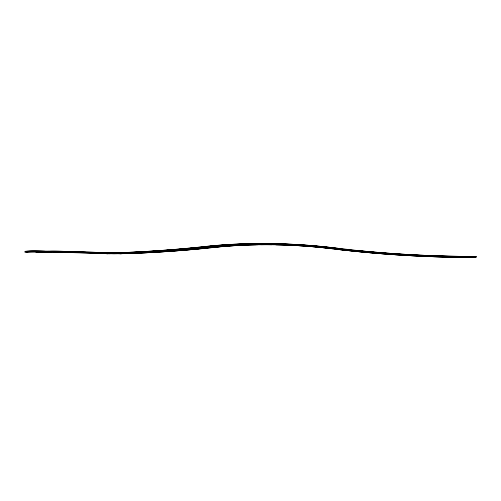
<?xml version="1.0" encoding="UTF-8"?>
<svg xmlns="http://www.w3.org/2000/svg" width="501" height="501" viewBox="0 0 501 501"><rect width="100%" height="100%" fill="white"/><g stroke="black" fill="none" stroke-linecap="round" stroke-linejoin="round"><path stroke-width="0.75" d="M352.742 250.625L354.301 250.782A958.169 768.716 0 0 1 337.987 249.016L337.186 248.803L337.117 249.36L354.877 251.302A959.929 770.131 0 0 0 475.818 257.445L475.831 256.856A958.588 769.054 0 0 1 355.052 250.719L326.702 247.525A204.089 75.864 3.8 0 0 215.148 246.742L214.309 246.742M120.716 252.692A724.427 299.698 -17.3 0 0 199.191 247.162L206.531 246.467A224.385 83.404 3.8 0 1 329.182 247.331L356.718 250.444A945.919 758.89 0 0 0 475.95 256.493L475.818 257.445M55.523 252.072L55.536 251.684M55.943 252.072L55.949 251.684M64.773 251.984A51.352 1.353 3 0 0 46.988 252.084L46.988 251.521L48.566 251.521A49.799 1.309 3 0 1 65.825 251.421L121.374 253.162L121.367 253.725L106.707 253.706L106.719 253.143M107.69 253.706L107.702 253.318L109.262 253.281A722.248 298.796 -17.3 0 0 200.112 247.356M108.116 253.318L108.11 253.706L50.438 251.94A73.209 1.929 3 0 0 43.117 251.752M107.702 253.318L121.374 253.162M354.27 251.195A958.457 768.947 0 0 1 337.95 249.404L337.987 249.016M339.546 249.166L339.59 248.778L356.58 250.638A946.965 759.729 0 0 0 475.937 256.687L475.831 257.013A958.169 768.716 0 0 1 459.329 256.9A958.545 769.016 0 0 0 475.831 257.026M337.38 248.966L340.386 248.659L329.364 247.319A225.851 83.949 3.8 0 0 205.911 246.448L205.961 247.006M475.831 256.856L475.825 256.881A959.503 769.787 0 0 1 354.933 250.738L337.167 248.803M475.944 256.518L475.95 256.493A946.834 759.622 0 0 1 356.593 250.469M65.813 251.984A49.749 1.309 3 0 0 48.71 251.984L25.05 252.084L25.25 251.377A73.271 1.929 3 0 1 45.447 251.239M51.91 251.947A70.985 1.872 3 0 0 27.499 251.947L26.647 252.072L26.829 251.552A71.681 1.891 3 0 1 49.386 251.496M27.317 251.684L27.317 252.072L27.499 251.552A71.01 1.872 3 0 1 49.173 251.477M51.284 251.752A52.023 1.371 3 0 0 46.317 252.084L46.317 251.69A52.035 1.371 3 0 1 50.188 251.364M46.305 252.091L46.317 251.69M26.634 251.69L46.988 251.69A51.371 1.353 3 0 1 50.808 251.37M337.95 249.404L340.104 249.229L338.638 249.047M199.874 247.738L201.364 247.582M204.345 247.262L205.836 247.106M200.143 247.751L201.634 247.588M337.336 249.354L326.639 248.083A203.888 75.789 3.8 0 0 215.198 247.3L215.148 246.742L207.984 247.419A705.615 291.914 -17.3 0 1 131.544 252.805M326.884 247.513A205.554 76.409 3.8 0 0 214.528 246.717L207.727 247.582A706.272 292.183 -17.3 0 1 200.832 248.264M257.871 244.713A205.354 76.334 3.8 0 0 214.572 247.281L207.758 247.97A706.46 292.265 -17.3 0 1 200.857 248.653M212.693 247.237L215.198 247.3L208.66 247.995A704.531 291.463 -17.3 0 1 132.339 253.374L119.958 253.725M107.702 253.143L121.499 252.698A723.068 299.135 -17.3 0 0 199.83 247.181L217.096 245.634A224.323 83.385 3.8 0 1 329.163 247.5L340.154 248.84M209.75 246.724L211.466 246.592M214.91 246.235L216.388 246.091M215.148 246.742L215.198 247.3M214.077 246.899L214.278 246.88A206.111 76.615 3.8 0 1 219.469 246.36M337.117 249.36L338.72 249.291A953.14 764.683 0 0 0 341.043 249.561M119.914 253.212L132.327 252.811A704.256 291.35 -17.3 0 0 208.616 247.438M106.707 253.706L131.55 252.974A705.696 291.945 -17.3 0 0 153.625 251.922M25.05 251.521L26.634 251.521A71.656 1.885 3 0 1 49.399 251.32M35.796 252.078L48.553 252.091L48.566 251.521L48.553 252.091M118.787 253.368L119.125 253.374M214.541 246.893L206.55 246.636M120.39 253.162L64.792 251.421A51.378 1.353 3 0 0 46.988 251.521M73.284 251.859L64.347 251.59A52.035 1.371 3 0 0 58.617 251.439M75.595 251.928L85.633 252.247M91.815 252.435L101.853 252.755M107.609 252.949L120.384 253.337M58.511 251.602L63.195 251.746M75.689 252.141L79.59 252.266M92.084 252.654L95.209 252.755M58.26 251.621L62.168 251.746M76.24 252.185L78.582 252.26M91.865 252.679L94.213 252.748M57.872 251.752L60.984 251.853M121.367 253.725L64.341 251.978A52.023 1.371 3 0 0 52.505 251.752M343.091 249.554L345.333 249.799M347.575 250.043L349.817 250.287M340.06 248.847L329.088 247.507A223.703 83.153 3.8 0 0 217.328 245.64L199.843 247.35A722.799 299.022 -17.3 0 1 108.924 253.274L108.936 253.669A722.981 299.097 -17.3 0 0 125.256 253.118M330.585 248.07L332.702 248.339M334.893 248.609L336.447 248.784M276.226 244.344A206.111 76.615 3.8 0 1 326.94 247.676L337.474 248.959M337.423 249.348L326.896 248.064A205.967 76.559 3.8 0 0 276.22 244.738M109.262 253.281L109.274 253.669A722.429 298.872 -17.3 0 0 124.837 253.149M46.969 251.696L46.975 252.091M26.634 251.521L26.835 251.947A71.656 1.885 3 0 1 51.471 251.947M25.05 252.084A73.209 1.929 3 0 1 27.004 251.734M31.062 251.621A73.209 1.929 3 0 1 37.525 251.652M59.124 251.446A51.371 1.353 3 0 1 64.786 251.59M36.817 252.084A61.473 1.622 3 0 1 61.867 252.078L114.034 253.719A714.62 295.634 -17.3 0 0 128.012 253.255M46.249 251.264A73.271 1.929 3 0 1 49.017 251.339M164.76 251.239A714.62 295.634 -17.3 0 1 163.238 251.345M157.182 251.746A714.62 295.634 -17.3 0 1 154.915 251.89M148.897 252.247A714.62 295.634 -17.3 0 1 145.891 252.416M139.159 252.767A714.62 295.634 -17.3 0 1 134.694 252.974M456.33 257.088A953.14 764.683 0 0 1 442.264 256.775M436.791 256.606A953.14 764.683 0 0 1 428.198 256.293M422.731 256.061A953.14 764.683 0 0 1 417.264 255.804M413.363 255.604A953.14 764.683 0 0 1 407.119 255.26M404 255.072A953.14 764.683 0 0 1 399.322 254.777M396.203 254.571A953.14 764.683 0 0 1 391.531 254.251M389.196 254.082A953.14 764.683 0 0 1 385.3 253.788M382.188 253.544A953.14 764.683 0 0 1 379.075 253.293M376.739 253.099A953.14 764.683 0 0 1 372.85 252.767M370.521 252.56A953.14 764.683 0 0 1 367.415 252.279M365.085 252.066A953.14 764.683 0 0 1 361.979 251.771M359.649 251.54A953.14 764.683 0 0 1 356.543 251.233M354.213 250.995A953.14 764.683 0 0 1 351.89 250.75M349.56 250.506A953.14 764.683 0 0 1 347.237 250.25M345.69 250.08A953.14 764.683 0 0 1 342.59 249.736M233.197 245.296A214.766 79.828 3.8 0 1 234.687 245.214M242.19 244.851A214.766 79.828 3.8 0 1 245.966 244.707M260.457 244.419A214.766 79.828 3.8 0 1 272.03 244.457M284.449 244.77A214.766 79.828 3.8 0 1 290.68 245.027M295.352 245.258A214.766 79.828 3.8 0 1 300.03 245.534M303.143 245.74A214.766 79.828 3.8 0 1 306.261 245.96M309.374 246.198A214.766 79.828 3.8 0 1 313.263 246.523M315.592 246.73A214.766 79.828 3.8 0 1 318.692 247.018M321.016 247.243A214.766 79.828 3.8 0 1 323.339 247.481M325.656 247.726A214.766 79.828 3.8 0 1 327.973 247.982M330.284 248.245A214.766 79.828 3.8 0 1 332.589 248.515M334.123 248.703A214.766 79.828 3.8 0 1 336.428 248.991M196.167 248.114A722.981 299.097 -17.3 0 1 194.682 248.258M190.981 248.615A722.981 299.097 -17.3 0 1 189.503 248.753M185.771 249.097A722.981 299.097 -17.3 0 1 184.211 249.235M179.533 249.648A722.981 299.097 -17.3 0 1 177.98 249.78M167.14 250.65A722.981 299.097 -17.3 0 1 165.593 250.769M160.201 251.158A722.981 299.097 -17.3 0 1 158.667 251.264M153.3 251.627A722.981 299.097 -17.3 0 1 151.008 251.771M144.908 252.141A722.981 299.097 -17.3 0 1 142.622 252.272M135.802 252.636A722.981 299.097 -17.3 0 1 134.293 252.711M196.436 248.12A722.429 298.872 -17.3 0 1 194.952 248.264M191.257 248.621A722.429 298.872 -17.3 0 1 189.779 248.759M179.821 249.655A722.429 298.872 -17.3 0 1 178.268 249.786M167.428 250.657A722.429 298.872 -17.3 0 1 165.887 250.776M160.502 251.164A722.429 298.872 -17.3 0 1 158.967 251.27M152.843 251.684A722.429 298.872 -17.3 0 1 151.315 251.778M145.215 252.147A722.429 298.872 -17.3 0 1 142.935 252.279M136.122 252.636A722.429 298.872 -17.3 0 1 134.612 252.711M208.028 247.976A705.89 292.027 -17.3 0 1 195.791 249.16M195.027 249.229A705.89 292.027 -17.3 0 1 131.556 253.368M207.996 247.588A705.696 291.945 -17.3 0 1 195.759 248.772M194.238 248.909A705.696 291.945 -17.3 0 1 177.567 250.312M176.058 250.425A705.696 291.945 -17.3 0 1 163.307 251.327M161.81 251.427A705.696 291.945 -17.3 0 1 155.11 251.84M260.802 244.676A205.354 76.334 3.8 0 1 271.855 244.682M275.55 244.738A205.354 76.334 3.8 0 1 326.821 248.07M216.012 246.736A205.491 76.384 3.8 0 1 240.968 244.857M242.515 244.782A205.491 76.384 3.8 0 1 253.431 244.407M254.214 244.388A205.491 76.384 3.8 0 1 256.406 244.344M260.802 244.281A205.491 76.384 3.8 0 1 271.855 244.294M276.301 244.363A205.491 76.384 3.8 0 1 326.865 247.682M199.329 248.797A706.46 292.265 -17.3 0 1 195.509 249.154M194.745 249.222A706.46 292.265 -17.3 0 1 131.231 253.362M199.298 248.408A706.272 292.183 -17.3 0 1 195.484 248.765M193.956 248.903A706.272 292.183 -17.3 0 1 177.273 250.306M175.763 250.419A706.272 292.183 -17.3 0 1 154.803 251.834M153.312 251.922A706.272 292.183 -17.3 0 1 131.218 252.974M215.787 247.118A205.967 76.559 3.8 0 1 219.501 246.749M220.997 246.611A205.967 76.559 3.8 0 1 225.5 246.223M227.016 246.104A205.967 76.559 3.8 0 1 240.799 245.233M242.352 245.158A205.967 76.559 3.8 0 1 256.274 244.72M260.677 244.657A205.967 76.559 3.8 0 1 271.761 244.67M220.966 246.223A206.111 76.615 3.8 0 1 225.475 245.834M226.991 245.715A206.111 76.615 3.8 0 1 240.787 244.845M242.334 244.77A206.111 76.615 3.8 0 1 256.268 244.331M260.677 244.269A206.111 76.615 3.8 0 1 271.767 244.275M220.935 245.715A224.179 83.329 3.8 0 1 222.469 245.596M227.867 245.233A224.179 83.329 3.8 0 1 230.974 245.045M237.224 244.726A224.179 83.329 3.8 0 1 240.994 244.563M254.326 244.212A224.179 83.329 3.8 0 1 272.344 244.237M285.207 244.594A224.179 83.329 3.8 0 1 290.517 244.82M310.251 246.072A224.179 83.329 3.8 0 1 313.282 246.329A223.559 83.103 3.8 0 0 310.225 246.085M316.306 246.592A224.179 83.329 3.8 0 1 317.816 246.73M321.592 247.093A224.179 83.329 3.8 0 1 323.101 247.243M326.113 247.557A224.179 83.329 3.8 0 1 328.368 247.807M239.121 244.588A225.644 83.874 3.8 0 1 240.599 244.532M288.914 244.713A225.644 83.874 3.8 0 1 290.442 244.782M298.082 245.196A225.644 83.874 3.8 0 1 299.617 245.29M221.16 245.728A223.559 83.103 3.8 0 1 223.459 245.553M228.074 245.246A223.559 83.103 3.8 0 1 230.391 245.102M237.399 244.738A223.559 83.103 3.8 0 1 240.43 244.607M255.948 244.212A223.559 83.103 3.8 0 1 271.674 244.244M285.251 244.607A223.559 83.103 3.8 0 1 290.549 244.832M316.263 246.598A223.559 83.103 3.8 0 1 317.772 246.742M321.536 247.099A223.559 83.103 3.8 0 1 323.045 247.25M326.045 247.569A223.559 83.103 3.8 0 1 328.299 247.813M354.996 251.283A958.833 769.248 0 0 0 475.825 257.414A958.457 768.947 0 0 1 458.572 257.282M354.213 251.201A958.833 769.248 0 0 1 337.893 249.41L337.937 249.022A958.545 769.016 0 0 0 354.257 250.813M423.226 255.867A958.545 769.016 0 0 1 414.208 255.435M355.034 250.895A958.545 769.016 0 0 0 412.711 255.353A958.169 768.716 0 0 1 355.084 250.882M456.317 257.245A958.457 768.947 0 0 1 423.984 256.28M423.232 256.243A958.457 768.947 0 0 1 355.046 251.27M423.245 255.854A958.169 768.716 0 0 1 414.239 255.422M456.461 256.919A947.266 759.967 0 0 1 444.03 256.65A947.648 760.28 0 0 0 456.449 256.932A946.351 759.234 0 0 1 451.044 256.794M412.993 255.404A947.266 759.967 0 0 1 408.34 255.147A947.648 760.28 0 0 0 412.962 255.416M403.687 254.871A947.266 759.967 0 0 1 399.817 254.627A947.648 760.28 0 0 0 404.432 254.928M396.717 254.42A947.266 759.967 0 0 1 392.847 254.157A947.648 760.28 0 0 0 396.686 254.433M382.789 253.4A947.266 759.967 0 0 1 379.695 253.155A947.648 760.28 0 0 0 382.751 253.412M376.608 252.899A947.266 759.967 0 0 1 373.514 252.629A947.648 760.28 0 0 0 376.564 252.905M370.427 252.36A947.266 759.967 0 0 1 368.11 252.147A947.648 760.28 0 0 0 370.383 252.366M365.022 251.859A947.266 759.967 0 0 1 362.711 251.64A947.648 760.28 0 0 0 364.978 251.865M359.624 251.333A947.266 759.967 0 0 1 357.313 251.101A947.648 760.28 0 0 0 360.344 251.421M436.308 256.393A946.351 759.234 0 0 1 433.202 256.28M420.802 255.767A946.351 759.234 0 0 0 423.126 255.873A947.266 759.967 0 0 1 418.416 255.679A947.648 760.28 0 0 0 423.051 255.911M413.056 255.378A946.351 759.234 0 0 1 411.503 255.297M396.798 254.402A946.351 759.234 0 0 1 395.251 254.295M382.883 253.381A946.351 759.234 0 0 1 381.342 253.255M376.708 252.873A946.351 759.234 0 0 1 375.161 252.742M365.135 251.84A946.351 759.234 0 0 1 362.824 251.615M475.937 256.7A947.353 760.036 0 0 1 356.53 250.644M299.629 245.321A224.179 83.329 3.8 0 0 295.834 245.095A223.559 83.103 3.8 0 1 299.636 245.333M306.455 245.784A224.179 83.329 3.8 0 0 304.182 245.622A223.559 83.103 3.8 0 1 306.443 245.797M423.978 255.898A958.545 769.016 0 0 0 456.317 256.863A958.169 768.716 0 0 1 423.996 255.886M429.282 256.161A947.266 759.967 0 0 0 436.265 256.418A947.648 760.28 0 0 1 429.263 256.174M385.883 253.644A947.266 759.967 0 0 0 388.976 253.875A947.648 760.28 0 0 1 385.845 253.65"/></g></svg>
